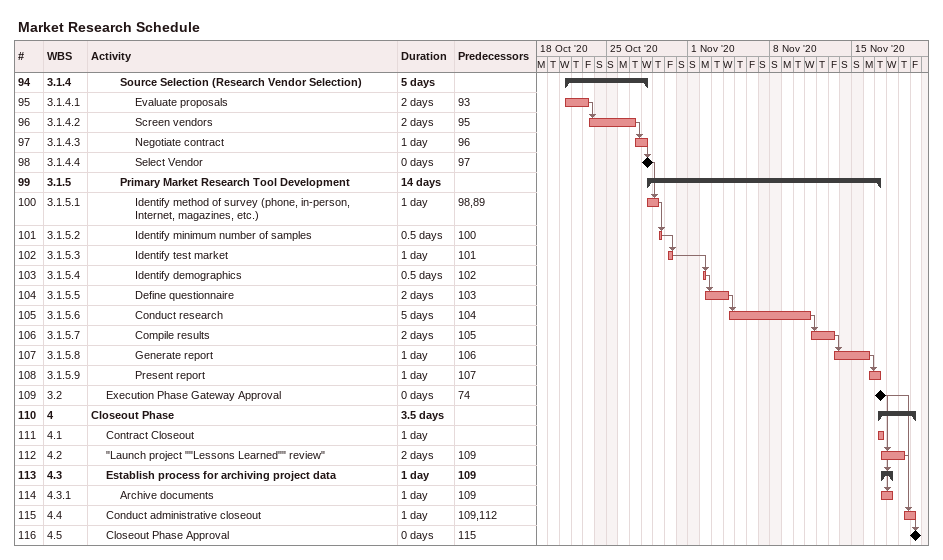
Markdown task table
Market Research Schedule

| ID | WBS | Task | Duration | Start | Finish | Predecessors |
|---|---|---|---|---|---|---|
| 94 | 3.1.4 | **Source Selection (Research Vendor Selection)** | 5d | 2020-10-21 | 2020-10-28 |  |
| 95 | 3.1.4.1 | Evaluate proposals | 2d | 2020-10-21 | 2020-10-23 | 93 |
| 96 | 3.1.4.2 | Screen vendors | 2d | 2020-10-23 | 2020-10-27 | 95 |
| 97 | 3.1.4.3 | Negotiate contract | 1d | 2020-10-27 | 2020-10-28 | 96 |
| 98 | 3.1.4.4 | Select Vendor | 0d | 2020-10-28 | 2020-10-28 | 97 |
| 99 | 3.1.5 | **Primary Market Research Tool Development** | 14d | 2020-10-28 | 2020-11-17 |  |
| 100 | 3.1.5.1 | Identify method of survey (phone, in-person, Internet, magazines, etc.) | 1d | 2020-10-28 | 2020-10-29 | 98, 89 |
| 101 | 3.1.5.2 | Identify minimum number of samples | 0.5d | 2020-10-29 | 2020-10-29 | 100 |
| 102 | 3.1.5.3 | Identify test market | 1d | 2020-10-30 | 2020-10-30 | 101 |
| 103 | 3.1.5.4 | Identify demographics | 0.5d | 2020-11-02 | 2020-11-02 | 102 |
| 104 | 3.1.5.5 | Define questionnaire | 2d | 2020-11-02 | 2020-11-04 | 103 |
| 105 | 3.1.5.6 | Conduct research | 5d | 2020-11-04 | 2020-11-11 | 104 |
| 106 | 3.1.5.7 | Compile results | 2d | 2020-11-11 | 2020-11-13 | 105 |
| 107 | 3.1.5.8 | Generate report | 1d | 2020-11-13 | 2020-11-16 | 106 |
| 108 | 3.1.5.9 | Present report | 1d | 2020-11-16 | 2020-11-17 | 107 |
| 109 | 3.2 | Execution Phase Gateway Approval | 0d | 2020-11-17 | 2020-11-17 | 74 |
| 110 | 4 | **Closeout Phase** | 3.5d | 2020-11-17 | 2020-11-20 |  |
| 111 | 4.1 | Contract Closeout | 1d | 2020-11-17 | 2020-11-17 |  |
| 112 | 4.2 | "Launch project ""Lessons Learned"" review" | 2d | 2020-11-17 | 2020-11-19 | 109 |
| 113 | 4.3 | **Establish process for archiving project data** | 1d | 2020-11-17 | 2020-11-18 | 109 |
| 114 | 4.3.1 | Archive documents | 1d | 2020-11-17 | 2020-11-18 | 109 |
| 115 | 4.4 | Conduct administrative closeout | 1d | 2020-11-19 | 2020-11-20 | 109, 112 |
| 116 | 4.5 | Closeout Phase Approval | 0d | 2020-11-20 | 2020-11-20 | 115 |
